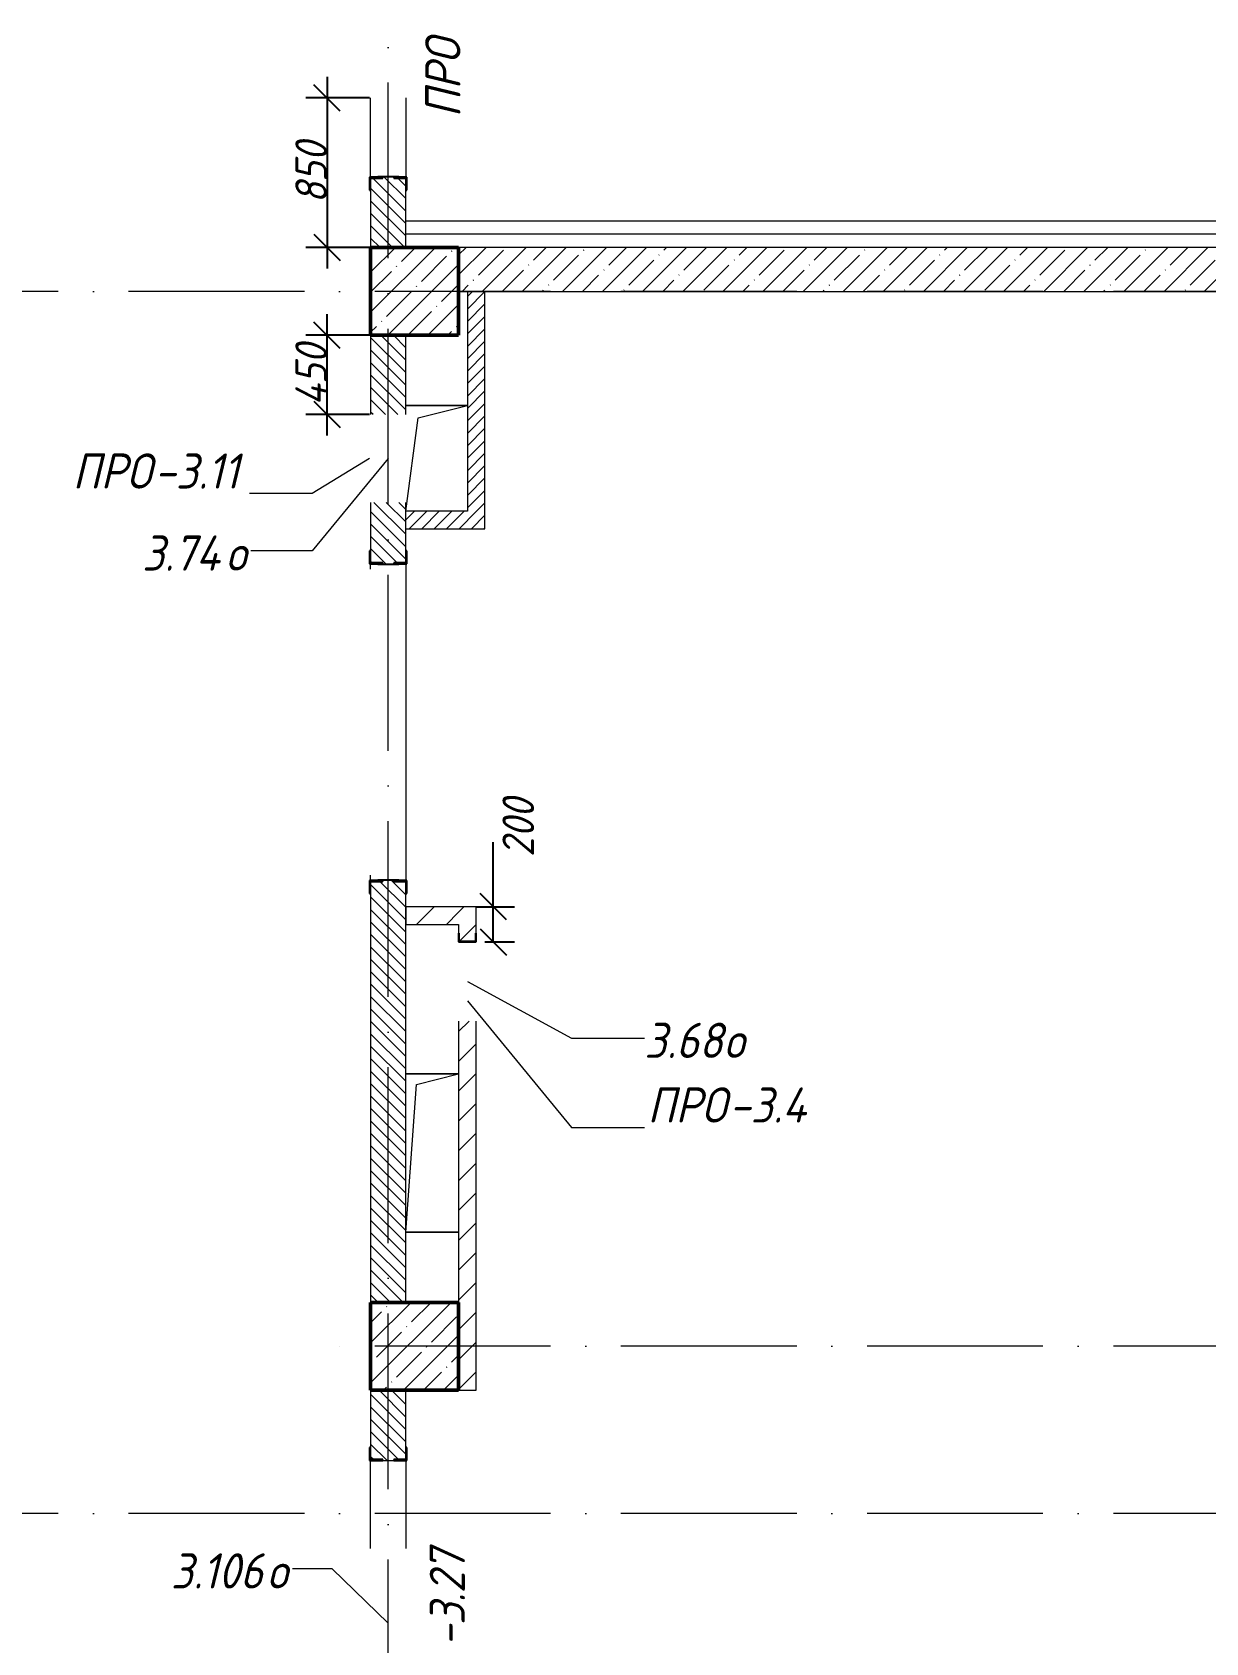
# Model space of a CAD drawing. Header units: millimetres. Extents: x -537608 to 253996, y -217170 to 186033.
# Drawn here: x -87360 to -80685, y 91829 to 100989 of the extents above; entities that cross this region are included whole.
import ezdxf

# ---------------------------------------------------------------- set-up
doc = ezdxf.new("R2010")
doc.units = ezdxf.units.MM
doc.linetypes.add('50_200_ШТРИХ_1Т_ш5_п1_п1_', pattern=[1400, 1000, -200, 0, -200])
for name, color, linetype, lineweight in [('A-____-____-DIMS', 7, 'Continuous', 9), ('A-DETL-____-OTLN-4', 7, 'Continuous', 18), ('A-FLOR-____-OTLN', 7, 'Continuous', 9), ('A-GENM-____-IDEN', 7, 'Continuous', 9), ('A-GENM-____-MCUT', 7, 'Continuous', 25), ('A-GENM-____-OTLN', 7, 'Continuous', 9), ('A-GENM-____-OTLN-1', 7, 'Continuous', 25), ('A-GLAZ-____-IDEN', 7, 'Continuous', 9), ('A-WALL-____-MCUT-1', 7, 'Continuous', 9), ('A-WALL-____-MCUT-3', 7, 'Continuous', 9), ('A-WALL-____-PATT-1', 7, 'Continuous', 9), ('A-WALL-FNSH-MCUT-1', 7, 'Continuous', 9), ('I-WALL-____-OTLN', 7, 'Continuous', 9), ('S-COLS-____-MCUT', 7, 'Continuous', 50), ('S-COLS-____-OTLN', 7, 'Continuous', 9), ('S-GRID-____-OTLN-1', 7, '50_200_ШТРИХ_1Т_ш5_п1_п1_', 9)]:
    doc.layers.add(name, color=color, linetype=linetype, lineweight=lineweight)
doc.styles.add('ISOCPEUR_I_10', font='isocpeui.ttf', dxfattribs={"width": 0.9, "height": 180})
doc.styles.add('ISOCPEUR_I_9', font='isocpeui.ttf', dxfattribs={"width": 0.9, "height": 250})
doc.dimstyles.new('ISO-1_8_0_9К_СРЕДНИЙ_Кладочные_3', dxfattribs={"dimscale": 304.8, "dimtxt": 179.276612, "dimasz": 0.492126, "dimexe": 0.393701, "dimexo": 0, "dimgap": 0, "dimtad": 1, "dimdec": 3, "dimrnd": 0.001, "dimdsep": 46, "dimtxsty": 'ISOCPEUR_I_10', "dimblk1": 'OBLIQUE', "dimblk2": 'OBLIQUE', "dimsah": 1, "dimcen": 0.09, "dimdle": 0.393701, "dimazin": 0, "dimtfac": 1, "dimtdec": 4, "dimtix": 1, "dimtmove": 0, "dimatfit": 3, "dimfxl": 1, "dimtvp": 1, "dimtolj": 1, "dimtzin": 0, "dimarcsym": 2})
doc.dimstyles.new('ISO-1_8_0_9К_СРЕДНИЙ_Кладочные_4', dxfattribs={"dimscale": 304.8, "dimtxt": 179.276612, "dimasz": 0.492126, "dimexe": 0.393701, "dimexo": 0, "dimgap": 0, "dimtad": 1, "dimdec": 3, "dimrnd": 0.001, "dimdsep": 46, "dimtxsty": 'ISOCPEUR_I_10', "dimblk1": 'OBLIQUE', "dimblk2": 'OBLIQUE', "dimsah": 1, "dimcen": 0.09, "dimdle": 0.393701, "dimazin": 0, "dimtfac": 1, "dimtdec": 4, "dimtix": 1, "dimtmove": 1, "dimatfit": 3, "dimfxl": 1, "dimtvp": 1, "dimtolj": 1, "dimtzin": 0, "dimarcsym": 2})
pattern_1 = [(135, (-178684.97, 83184.237), (-35.35534, -35.35534), [])]
pattern_2 = [(45, (-178684.97, 83184.24), (-84.85281, 84.85281), [])]
pattern_3 = [(45, (-178684.97, 83184.237), (-35.35534, 35.35534), [])]

# ---------------------------------------------------------------- blocks, each defined once
blk = doc.blocks.new('BSC_Колонна _Прямоугольная - 500х500-V30-АР1_План отверстий 3 этажа в осях 1-64_А-ГГ')
at = {"layer": 'S-COLS-____-OTLN'}
h = blk.add_hatch(dxfattribs=at)
h.set_pattern_fill('FP_67', color=256, style=0, pattern_type=2)
h.set_pattern_definition([(45, (-93500, -16331.04), (-114.04925, 114.04925), []), (45, (-93385.95, -16331.04), (-114.04925, 114.04925), [201.613, -40.323, 3.353, -36.97])])
h.paths.add_polyline_path([(-250, -250), (250, -250), (250, 250), (-250, 250)], flags=0)
at = {"layer": 'S-COLS-____-MCUT'}
for p, q in [((250, 250), (-250, 250)), ((-250, 250), (-250, -250)), ((250, -250), (250, 250)), ((-250, -250), (250, -250))]:
    blk.add_line(p, q, dxfattribs=at)
blk = doc.blocks.new('BSC_Колонна _Прямоугольная - 500х500-V81-АР1_План отверстий 3 этажа в осях 1-64_А-ГГ')
at = {"layer": 'S-COLS-____-OTLN'}
h = blk.add_hatch(dxfattribs=at)
h.set_pattern_fill('FP_118', color=256, style=0, pattern_type=2)
h.set_pattern_definition([(45, (-93500, -10331.04), (-114.04925, 114.04925), []), (45, (-93385.95, -10331.04), (-114.04925, 114.04925), [201.613, -40.323, 3.353, -36.97])])
h.paths.add_polyline_path([(-250, -250), (250, -250), (250, 250), (-250, 250)], flags=0)
at = {"layer": 'S-COLS-____-MCUT'}
for p, q in [((250, 250), (-250, 250)), ((-250, 250), (-250, -250)), ((250, -250), (250, 250)), ((-250, -250), (250, -250))]:
    blk.add_line(p, q, dxfattribs=at)
blk = doc.blocks.new('154_Стойка_СКБ_Уголок - СМ-2480_200-28346303-АР1_План отверстий 3 этажа в осях 1-64_А-ГГ')
at = {"layer": 'A-GENM-____-MCUT'}
for p, q in [((125, 156), (125, 81)), ((200, 156), (125, 156)), ((131, 81), (131, 150)), ((131, 150), (200, 150)), ((200, 150), (200, 156)), ((125, 81), (131, 81)), ((131, 19), (125, 19)), ((125, 19), (125, -56)), ((131, -50), (131, 19)), ((125, -56), (200, -56)), ((200, -50), (131, -50)), ((200, -56), (200, -50))]:
    blk.add_line(p, q, dxfattribs=at)
blk = doc.blocks.new('Стойка_Влож_Полоса боковая - Полоса-28213942-АР1_План отверстий 3 этажа в осях 1-64_А-ГГ')
at = {"layer": 'A-GENM-____-OTLN'}
for p, q in [((-5, 60), (0, 60)), ((-5, -60), (-5, 60)), ((0, 31), (0, -31)), ((0, -60), (-5, -60))]:
    blk.add_line(p, q, dxfattribs=at)
blk = doc.blocks.new('Фахверк_СКБ_Уголок - 200_3960-28268576-АР1_План отверстий 3 этажа в осях 1-64_А-ГГ')
at = {"layer": 'A-GENM-____-MCUT'}
for p, q in [((200, 156), (125, 156)), ((125, 156), (125, 81)), ((131, 81), (131, 150)), ((131, 150), (200, 150)), ((200, 150), (200, 156)), ((125, 81), (131, 81)), ((131, 19), (125, 19)), ((125, 19), (125, -56)), ((131, -50), (131, 19)), ((125, -56), (200, -56)), ((200, -50), (131, -50)), ((200, -56), (200, -50))]:
    blk.add_line(p, q, dxfattribs=at)
blk = doc.blocks.new('AR_Отверстие прямоугольное _в плите_ - AR_Отверстие прямоугольное _в плите_-V188-АР1_План отверстий 3 этажа в осях 1-64_А-ГГ')
at = {"layer": 'A-GENM-____-OTLN'}
for p, q in [((175, 300), (-175, 300)), ((-105, 230), (175, 300)), ((-175, -300), (-105, 230))]:
    blk.add_line(p, q, dxfattribs=at)
blk = doc.blocks.new('AR_Отверстие прямоугольное _в плите_ - AR_Отверстие прямоугольное _в плите_-30552588-АР1_План отверстий 3 этажа в осях 1-64_А-ГГ')
at = {"layer": 'A-GENM-____-OTLN'}
for p, q in [((150, 450), (-150, 450)), ((-150, -450), (-90, 390)), ((-90, 390), (150, 450)), ((-150, -450), (150, -450))]:
    blk.add_line(p, q, dxfattribs=at)
blk = doc.blocks.new('154_Фахверк_СКБ_Швеллер - Тип_100_3960_зеркало-36793856-АР1_План отверстий 3 этажа в осях 1-64_А-ГГ')
at = {"layer": 'A-GENM-____-MCUT'}
for p, q in [((175, 50), (125, 50)), ((125, 50), (125, -50)), ((128, 47), (175, 47)), ((128, -47), (128, 47)), ((175, 47), (175, 50)), ((125, -50), (175, -50)), ((175, -47), (128, -47)), ((175, -50), (175, -47))]:
    blk.add_line(p, q, dxfattribs=at)
blk = doc.blocks.new('_Oblique')
at = {"color": 0, "linetype": 'ByBlock', "lineweight": -2}
blk.add_line((-0.5, -0.5), (0.5, 0.5), dxfattribs=at)
blk = doc.blocks.new('*D1239')
at = {"layer": 'A-____-____-DIMS', "color": 0, "lineweight": -2, "transparency": 16777216}
for p, q in [((-85683.1, 98695.3), (-85683.1, 99385.3)), ((-85435, 99265.3), (-85803.1, 99265.3)), ((-85441, 98815.3), (-85803.1, 98815.3))]:
    blk.add_line(p, q, dxfattribs=at)
at = {"layer": 'Defpoints', "color": 0, "transparency": 16777216}
for p in [(-85683.1, 99265.3), (-85435, 99265.3), (-85441, 98815.3)]:
    blk.add_point(p, dxfattribs=at)
at = {"layer": 'A-____-____-DIMS', "color": 0, "lineweight": -2, "transparency": 16777216, "xscale": 150, "yscale": 150, "zscale": 150}
for p, rotation in [((-85683.1, 99265.3), 90), ((-85683.1, 98815.3), 270)]:
    blk.add_blockref('_Oblique', p, dxfattribs=dict(at, rotation=rotation))
at = {"layer": 'A-____-____-DIMS', "color": 0, "transparency": 16777216, "insert": (-85773.1, 99040.3), "char_height": 180, "width": 426.127, "attachment_point": 5, "rotation": 90, "style": 'ISOCPEUR_I_10'}
blk.add_mtext('\\A1;450', dxfattribs=at)
blk = doc.blocks.new('*D1240')
at = {"layer": 'A-____-____-DIMS', "color": 0, "lineweight": -2, "transparency": 16777216}
for p, q in [((-85683.1, 100735.3), (-85683.1, 99645.3)), ((-85441, 100615.3), (-85803.1, 100615.3)), ((-85435, 99765.3), (-85803.1, 99765.3))]:
    blk.add_line(p, q, dxfattribs=at)
at = {"layer": 'Defpoints', "color": 0, "transparency": 16777216}
for p in [(-85441, 100615.3), (-85683.1, 99765.3), (-85435, 99765.3)]:
    blk.add_point(p, dxfattribs=at)
at = {"layer": 'A-____-____-DIMS', "color": 0, "lineweight": -2, "transparency": 16777216, "xscale": 150, "yscale": 150, "zscale": 150}
for p, rotation in [((-85683.1, 100615.3), 90), ((-85683.1, 99765.3), 270)]:
    blk.add_blockref('_Oblique', p, dxfattribs=dict(at, rotation=rotation))
at = {"layer": 'A-____-____-DIMS', "color": 0, "transparency": 16777216, "insert": (-85773.1, 100190.3), "char_height": 180, "width": 409.578, "attachment_point": 5, "rotation": 90, "style": 'ISOCPEUR_I_10'}
blk.add_mtext('\\A1;850', dxfattribs=at)
blk = doc.blocks.new('*D1241')
at = {"layer": 'A-____-____-DIMS', "color": 0, "lineweight": -2, "transparency": 16777216}
for p, q in [((-84737.4, 96015.3), (-84737.4, 96383.2)), ((-84737.4, 95815.3), (-84737.4, 96135.3)), ((-84835, 96015.3), (-84617.4, 96015.3)), ((-84785, 95815.3), (-84617.4, 95815.3))]:
    blk.add_line(p, q, dxfattribs=at)
at = {"layer": 'Defpoints', "color": 0, "transparency": 16777216}
for p in [(-84835, 96015.3), (-84785, 95815.3), (-84737.4, 95815.3)]:
    blk.add_point(p, dxfattribs=at)
at = {"layer": 'A-____-____-DIMS', "color": 0, "lineweight": -2, "transparency": 16777216, "xscale": 150, "yscale": 150, "zscale": 150}
for p, rotation in [((-84737.4, 96015.3), 90), ((-84737.4, 95815.3), 270)]:
    blk.add_blockref('_Oblique', p, dxfattribs=dict(at, rotation=rotation))
at = {"layer": 'A-____-____-DIMS', "color": 0, "transparency": 16777216, "insert": (-84685.3, 96298.4), "char_height": 180, "width": 409.578, "attachment_point": 1, "rotation": 90, "line_spacing_factor": 1.149209, "style": 'ISOCPEUR_I_10'}
blk.add_mtext('\\A1;200', dxfattribs=at)

msp = doc.modelspace()

# ---------------------------------------------------------------- hatches: boundary and pattern name
at = {"layer": 'A-WALL-____-PATT-1'}
h = msp.add_hatch(dxfattribs=at)
h.set_pattern_fill('FP_6', color=256, style=0, pattern_type=2)
h.set_pattern_definition(pattern_1)
h.paths.add_polyline_path([(-85234.9702, 99765.2788), (-85234.9702, 100159.2788), (-85303.9702, 100159.2788), (-85303.9702, 100165.2788), (-85365.9702, 100165.2788), (-85365.9702, 100159.2788), (-85434.9702, 100159.2788), (-85434.9702, 99765.2788), (-85274.9702, 99765.2788)], flags=0)
h.paths.add_polyline_path([(-85365.9702, 101865.2788), (-85303.9702, 101865.2788), (-85303.9702, 101871.2788), (-85234.9702, 101871.2788), (-85234.9702, 102265.2788), (-85434.9702, 102265.2788), (-85434.9702, 101871.2788), (-85365.9702, 101871.2788)], flags=0)
h = msp.add_hatch(dxfattribs=at)
h.set_pattern_fill('FP_38', color=256, style=0, pattern_type=2)
h.set_pattern_definition([(45, (-178684.97, 83184.24), (-114.04925, 114.04925), []), (45, (-178570.92, 83184.24), (-114.04925, 114.04925), [201.612, -40.322, 3.353, -36.97])])
h.paths.add_polyline_path([(-77934.9702, 99515.2788), (-77934.9702, 99765.2788), (-84934.9702, 99765.2788), (-84934.9702, 99515.2788), (-77953.1827, 99515.2788)], flags=0)
h = msp.add_hatch(dxfattribs=at)
h.set_pattern_fill('FP_5', color=256, style=0, pattern_type=2)
h.set_pattern_definition(pattern_3)
h.paths.add_polyline_path([(-84784.9702, 98265.2788), (-84784.9702, 99515.2788), (-84884.9702, 99515.2788), (-84884.9702, 98265.2788)], flags=0)
h = msp.add_hatch(dxfattribs=at)
h.set_pattern_fill('FP_6', color=256, style=0, pattern_type=2)
h.set_pattern_definition(pattern_1)
h.paths.add_polyline_path([(-85234.9702, 93765.2788), (-85234.9702, 96159.2788), (-85303.9702, 96159.2788), (-85303.9702, 96165.2788), (-85365.9702, 96165.2788), (-85365.9702, 96159.2788), (-85434.9702, 96159.2788), (-85434.9702, 93765.2788)], flags=0)
h.paths.add_polyline_path([(-85365.9702, 97965.2788), (-85303.9702, 97965.2788), (-85303.9702, 97971.2788), (-85234.9702, 97971.2788), (-85234.9702, 98315.2788), (-85434.9702, 98315.2788), (-85434.0471, 97971.2788), (-85365.9702, 97971.2788)], flags=0)
h.paths.add_polyline_path([(-85234.9702, 98815.2788), (-85234.9702, 99265.2788), (-85434.9702, 99265.2788), (-85434.9702, 98815.2788), (-85304.201, 98815.2788)], flags=0)
h = msp.add_hatch(dxfattribs=at)
h.set_pattern_fill('FP_5', color=256, style=0, pattern_type=2)
h.set_pattern_definition(pattern_3)
h.paths.add_polyline_path([(-85234.9702, 98165.2788), (-84784.9702, 98165.2788), (-84784.9702, 98265.2788), (-85234.9702, 98265.2788)], flags=0)
h = msp.add_hatch(dxfattribs=at)
h.set_pattern_fill('FP_4', color=256, style=0, pattern_type=2)
h.set_pattern_definition(pattern_2)
h.paths.add_polyline_path([(-84934.9702, 95915.2788), (-84934.9702, 96015.2788), (-85234.9702, 96015.2788), (-85234.9702, 95915.2788)], flags=0)
h = msp.add_hatch(dxfattribs=at)
h.set_pattern_fill('FP_4', color=256, style=0, pattern_type=2)
h.set_pattern_definition(pattern_2)
h.paths.add_polyline_path([(-84834.9702, 93265.2788), (-84834.9702, 95365.2788), (-84934.9702, 95365.2788), (-84934.9702, 93265.2788)], flags=0)
h.paths.add_polyline_path([(-84837.9702, 95818.2788), (-84837.9702, 95865.2788), (-84834.9702, 95865.2788), (-84834.9702, 96015.2788), (-84934.9702, 96015.2788), (-84934.9702, 95865.2788), (-84931.9702, 95865.2788), (-84931.3098, 95818.2788)], flags=0)
h = msp.add_hatch(dxfattribs=at)
h.set_pattern_fill('FP_6', color=256, style=0, pattern_type=2)
h.set_pattern_definition(pattern_1)
h.paths.add_polyline_path([(-85234.9702, 90765.2788), (-85234.9702, 91159.2788), (-85303.9702, 91159.2788), (-85303.9702, 91165.2788), (-85365.9702, 91165.2788), (-85365.9702, 91159.2788), (-85434.9702, 91159.2788), (-85434.9702, 90765.2788)], flags=0)
h.paths.add_polyline_path([(-85365.9702, 92865.2788), (-85303.9702, 92865.2788), (-85303.9702, 92871.2788), (-85234.9702, 92871.2788), (-85234.9702, 93265.2788), (-85434.9702, 93265.2788), (-85434.9702, 92871.2788), (-85365.9702, 92871.2788)], flags=0)

# ---------------------------------------------------------------- linework, layer by layer
at = {"layer": 'A-DETL-____-OTLN-4'}
for p, q in [((-77684.9702, 99915.2788), (-85234.9702, 99915.2788)), ((-77684.9702, 99840.2788), (-85234.9702, 99840.2788))]:
    msp.add_line(p, q, dxfattribs=at)
at = {"layer": 'A-FLOR-____-OTLN'}
for p, q in [((-85234.9702, 98865.2788), (-84884.9702, 98865.2788)), ((-85234.9702, 95065.2788), (-84934.9702, 95065.2788)), ((-84934.9702, 94165.2788), (-85234.9702, 94165.2788))]:
    msp.add_line(p, q, dxfattribs=at)
at = {"layer": 'A-GENM-____-IDEN'}
for p, q in [((-85440.9702, 98565.2788), (-85768.0803, 98366.235)), ((-85768.0803, 98366.235), (-86123.2132, 98366.235)), ((-84884.9702, 95480.7322), (-84292.1327, 94760.7389)), ((-84292.1327, 94760.7389), (-83877.6646, 94760.7389))]:
    msp.add_line(p, q, dxfattribs=at)
at = {"layer": 'A-GLAZ-____-IDEN'}
for p, q in [((-85334.9702, 98565.2788), (-85768.0803, 98039.1798)), ((-85768.0803, 98039.1798), (-86115.4631, 98039.1798)), ((-84884.9702, 95590.2788), (-84292.1327, 95267.8359)), ((-84292.1327, 95267.8359), (-83877.6646, 95267.8359)), ((-85654.3669, 92250.323), (-85880.2279, 92250.323)), ((-85334.9702, 91940.2788), (-85654.3669, 92250.323))]:
    msp.add_line(p, q, dxfattribs=at)
at = {"layer": 'A-WALL-____-MCUT-1'}
for p, q in [((-77934.9702, 99765.2788), (-84934.9702, 99765.2788)), ((-84934.9702, 99515.2788), (-77934.9702, 99515.2788))]:
    msp.add_line(p, q, dxfattribs=at)
at = {"layer": 'A-WALL-____-MCUT-3'}
for p, q in [((-85434.9702, 100090.2788), (-85434.9702, 99765.2788)), ((-85234.9702, 99765.2788), (-85234.9702, 100090.2788)), ((-85434.9702, 99265.2788), (-85434.9702, 98815.2788)), ((-85234.9702, 98815.2788), (-85234.9702, 99265.2788)), ((-85434.9702, 98315.2788), (-85434.9702, 98040.2788)), ((-85234.9702, 98040.2788), (-85234.9702, 98315.2788)), ((-85434.9702, 96090.2788), (-85434.9702, 93765.2788)), ((-85234.9702, 93765.2788), (-85234.9702, 96090.2788)), ((-85434.9702, 93265.2788), (-85434.9702, 92940.2788)), ((-85234.9702, 92940.2788), (-85234.9702, 93265.2788)), ((-85365.9702, 92865.2788), (-85303.9702, 92865.2788))]:
    msp.add_line(p, q, dxfattribs=at)
at = {"layer": 'A-WALL-FNSH-MCUT-1'}
for p, q in [((-84884.9702, 99515.2788), (-84884.9702, 98265.2788)), ((-84784.9702, 98165.2788), (-84784.9702, 99515.2788)), ((-84884.9702, 98265.2788), (-85234.9702, 98265.2788)), ((-85234.9702, 98165.2788), (-84784.9702, 98165.2788)), ((-84834.9702, 96015.2788), (-85234.9702, 96015.2788)), ((-85234.9702, 96015.2788), (-85234.9702, 95915.2788)), ((-84834.9702, 95865.2788), (-84834.9702, 96015.2788)), ((-85234.9702, 95915.2788), (-84934.9702, 95915.2788)), ((-84934.9702, 95915.2788), (-84934.9702, 95865.2788)), ((-84934.9702, 95365.2788), (-84934.9702, 93765.2788)), ((-84834.9702, 93265.2788), (-84834.9702, 95365.2788)), ((-84934.9702, 93265.2788), (-84834.9702, 93265.2788))]:
    msp.add_line(p, q, dxfattribs=at)
at = {"layer": 'I-WALL-____-OTLN'}
for p, q in [((-85434.9702, 100165.2788), (-85434.9702, 100615.2788)), ((-85234.9702, 100615.2788), (-85234.9702, 100165.2788)), ((-85434.9702, 97935.2788), (-85434.9702, 97965.2788)), ((-85234.9702, 97965.2788), (-85234.9702, 96165.2788)), ((-85434.9702, 96165.2788), (-85434.9702, 96195.2788)), ((-85434.9702, 92365.2788), (-85434.9702, 92865.2788)), ((-85234.9702, 92865.2788), (-85234.9702, 92365.2788))]:
    msp.add_line(p, q, dxfattribs=at)
at = {"layer": 'S-GRID-____-OTLN-1'}
for p, q in [((-85334.9702, 78701.6305), (-85334.9702, 133065.1964)), ((-74610.5636, 99515.2788), (-111358.1997, 99515.2788)), ((-74610.5636, 93515.2788), (-85663.7058, 93515.2788)), ((-74610.5636, 92565.2788), (-183114.8259, 92565.2788))]:
    msp.add_line(p, q, dxfattribs=at)

# ---------------------------------------------------------------- block references
at = {"layer": 'A-GENM-____-OTLN'}
for p, rotation in [((-85334.9702, 100165.2788), 269.9999999999999), ((-85334.9702, 97965.2788), 89.99999999999991), ((-85334.9702, 96165.2788), 269.9999999999999)]:
    msp.add_blockref('Стойка_Влож_Полоса боковая - Полоса-28213942-АР1_План отверстий 3 этажа в осях 1-64_А-ГГ', p, dxfattribs=dict(at, rotation=rotation))
for name, p in [('AR_Отверстие прямоугольное _в плите_ - AR_Отверстие прямоугольное _в плите_-V188-АР1_План отверстий 3 этажа в осях 1-64_А-ГГ', (-85059.9702, 98565.2788)), ('AR_Отверстие прямоугольное _в плите_ - AR_Отверстие прямоугольное _в плите_-30552588-АР1_План отверстий 3 этажа в осях 1-64_А-ГГ', (-85084.9702, 94615.2788))]:
    msp.add_blockref(name, p, dxfattribs=at)
at = {"layer": 'A-GENM-____-OTLN-1'}
for name, p, rotation in [('154_Стойка_СКБ_Уголок - СМ-2480_200-28346303-АР1_План отверстий 3 этажа в осях 1-64_А-ГГ', (-85384.9702, 100290.2788), 269.9999999999999), ('154_Стойка_СКБ_Уголок - СМ-2480_200-28346303-АР1_План отверстий 3 этажа в осях 1-64_А-ГГ', (-85284.9702, 97840.2788), 89.9999999999999), ('154_Стойка_СКБ_Уголок - СМ-2480_200-28346303-АР1_План отверстий 3 этажа в осях 1-64_А-ГГ', (-85384.9702, 96290.2788), 269.9999999999999), ('154_Фахверк_СКБ_Швеллер - Тип_100_3960_зеркало-36793856-АР1_План отверстий 3 этажа в осях 1-64_А-ГГ', (-84884.9702, 95690.2788), 90), ('Фахверк_СКБ_Уголок - 200_3960-28268576-АР1_План отверстий 3 этажа в осях 1-64_А-ГГ', (-85284.9702, 92740.2788), 89.9999999999999)]:
    msp.add_blockref(name, p, dxfattribs=dict(at, rotation=rotation))
at = {"layer": 'S-COLS-____-OTLN'}
for name, p in [('BSC_Колонна _Прямоугольная - 500х500-V30-АР1_План отверстий 3 этажа в осях 1-64_А-ГГ', (-85184.9702, 99515.2788)), ('BSC_Колонна _Прямоугольная - 500х500-V81-АР1_План отверстий 3 этажа в осях 1-64_А-ГГ', (-85184.9702, 93515.2788))]:
    msp.add_blockref(name, p, dxfattribs=at)

# ---------------------------------------------------------------- texts
at = {"layer": 'A-GENM-____-IDEN', "char_height": 200, "attachment_point": 1, "rotation": 90, "style": 'ISOCPEUR_I_9'}
for s, insert, width in [('ПРО', (-85124.1388, 100504.1722), 562.784625), ('-3.27', (-85098.9456, 91808.5159), 707.088375)]:
    msp.add_mtext(s, dxfattribs=dict(at, insert=insert, width=width))
at = {"layer": 'A-GENM-____-IDEN', "char_height": 200, "attachment_point": 1, "style": 'ISOCPEUR_I_9'}
for s, insert, width in [('ПРО', (-87129.8386, 98593.3511), 562.784625), ('-3.11', (-86665.4949, 98593.3511), 620.506125), ('ПРО', (-83860.2213, 94987.855), 562.784625), ('-3.4', (-83395.8775, 94987.855), 577.215)]:
    msp.add_mtext(s, dxfattribs=dict(at, insert=insert, width=width))
at = {"layer": 'A-GLAZ-____-IDEN', "char_height": 200, "attachment_point": 1, "style": 'ISOCPEUR_I_9'}
for s, insert, width in [('3.74', (-86734.3135, 98126.7944), 577.215), ('\\fISOCPEUR|b0|i1|c204|p34|;\\W.9;о', (-86258.0635, 98126.7944), 158.734125), ('3.68', (-83877.6646, 95355.4505), 548.35425), ('\\fISOCPEUR|b0|i1|c204|p34|;\\W.9;о', (-83425.2271, 95355.4505), 158.734125), ('3.106', (-86571.0836, 92337.9376), 663.79725), ('\\fISOCPEUR|b0|i1|c204|p34|;\\W.9;о', (-86023.3961, 92337.9376), 158.734125)]:
    msp.add_mtext(s, dxfattribs=dict(at, insert=insert, width=width))

# ---------------------------------------------------------------- dimensions: what is measured, and where the dimension line sits
at = {"layer": 'A-____-____-DIMS'}
for base, p1, p2, override, picture, middle in [((-85683.0822, 99765.2788), (-85440.9702, 100615.2788), (-85434.9702, 99765.2788), {"dimpost": '<>', "dimfxl": 850.021176}, '*D1240', (-85773.0822, 100190.2788)), ((-85683.0822, 99265.2788), (-85440.9702, 98815.2788), (-85434.9702, 99265.2788), {"dimpost": '<>', "dimfxl": 450.039998}, '*D1239', (-85773.0822, 99040.2788))]:
    dim = msp.add_linear_dim(base=base, p1=p1, p2=p2, angle=90, dimstyle='ISO-1_8_0_9К_СРЕДНИЙ_Кладочные_4', override=override, dxfattribs=at)
    dim.commit()
    dim.dimension.update_dxf_attribs({"geometry": picture, "text_midpoint": middle})
dim = msp.add_linear_dim(base=(-84737.3932, 95815.2788), p1=(-84834.9702, 96015.2788), p2=(-84784.9702, 95815.2788), angle=90, dimstyle='ISO-1_8_0_9К_СРЕДНИЙ_Кладочные_3', override={"dimpost": '<>', "dimfxl": 206.155281}, dxfattribs=at)
dim.commit()
dim.dimension.update_dxf_attribs({"geometry": '*D1241', "text_midpoint": (-84565.3296, 96383.1857), "dimtype": 160, "text_rotation": 90})

doc.saveas('drawing.dxf')
